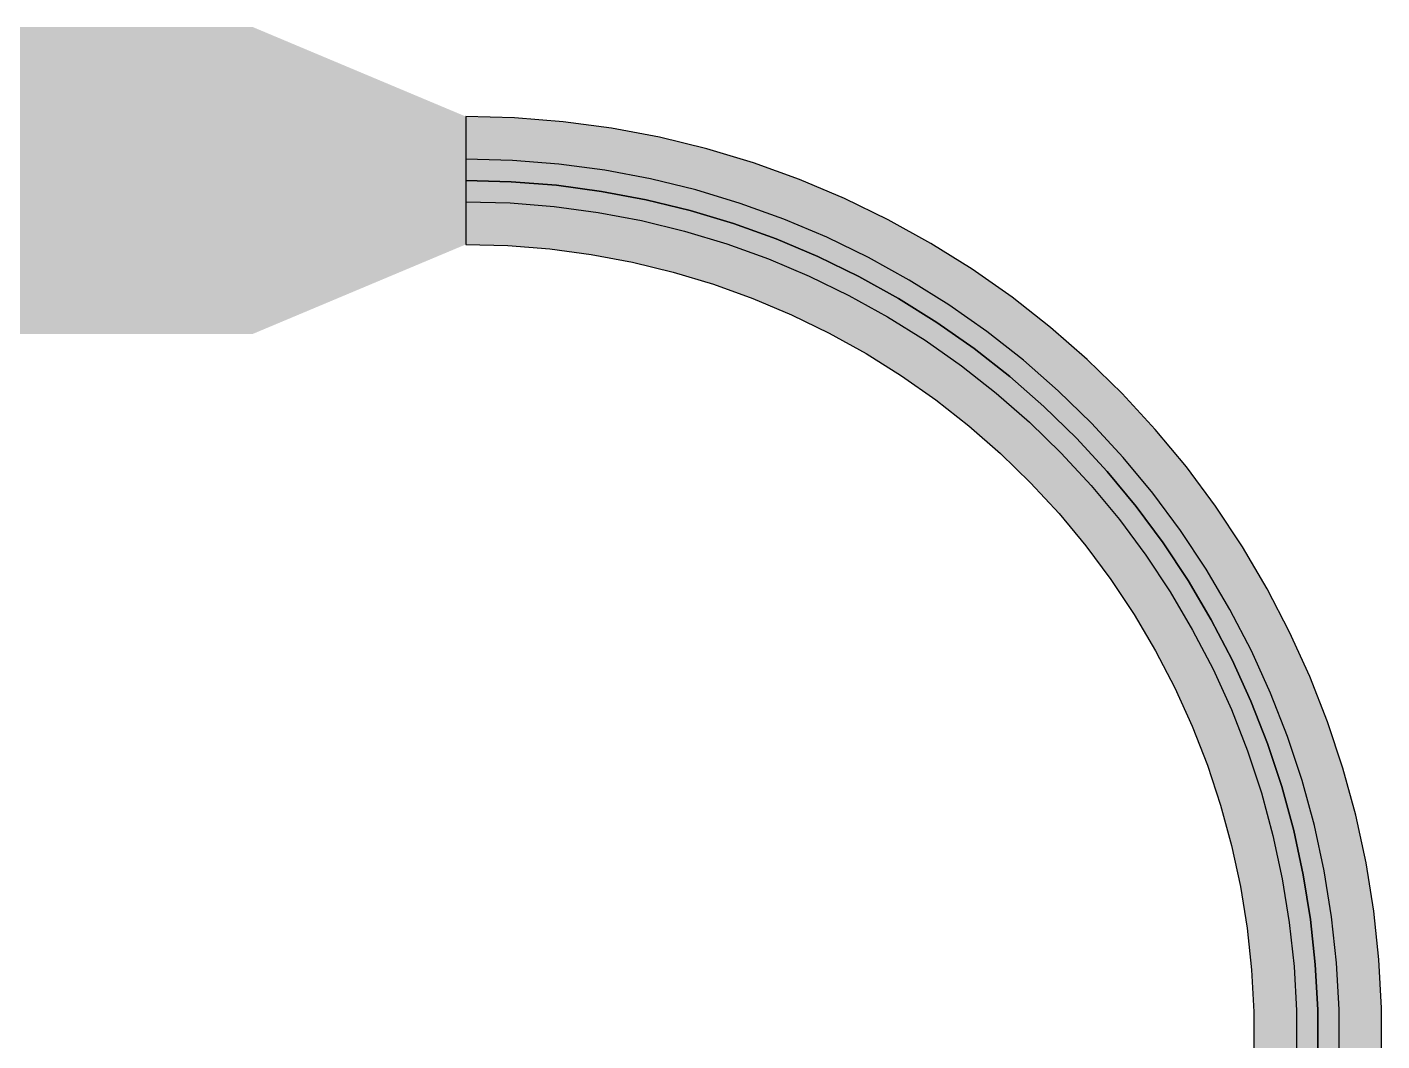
# Model space of a CAD drawing. Extents: x -100 to 7100, y -100 to 2000.
# Drawn here: x 968 to 1286, y 1148.1 to 1386 of the extents above; entities that cross this region are included whole.
import ezdxf

# ---------------------------------------------------------------- set-up
doc = ezdxf.new("R2010")
doc.units = 0
doc.layers.add('GAP', color=1, linetype='continuous')
doc.layers.add('PIN', color=3, linetype='continuous')

# ---------------------------------------------------------------- blocks, each defined once
blk = doc.blocks.new('AGAP')
for points in [[(1285.92, 1144.28), (1285.92, 1155.72), (1285.31, 1167.15), (1284.1, 1178.54), (1282.28, 1189.84), (1279.86, 1201.03), (1276.85, 1212.07), (1273.25, 1222.94), (1269.08, 1233.6), (1264.35, 1244.02), (1259.07, 1254.18), (1253.26, 1264.04), (1246.94, 1273.58), (1240.11, 1282.77), (1232.8, 1291.58), (1225.04, 1299.99), (1216.84, 1307.98), (1208.22, 1315.51), (1199.22, 1322.58), (1189.85, 1329.16), (1180.15, 1335.23), (1170.13, 1340.78), (1159.84, 1345.79), (1149.29, 1350.24), (1138.53, 1354.12), (1127.57, 1357.43), (1116.45, 1360.14), (1105.2, 1362.26), (1093.85, 1363.78), (1082.44, 1364.7), (1071, 1365), (1071, 1350), (1081.64, 1349.72), (1092.26, 1348.87), (1102.81, 1347.45), (1113.28, 1345.48), (1123.62, 1342.95), (1133.82, 1339.88), (1143.83, 1336.27), (1153.64, 1332.13), (1163.22, 1327.47), (1172.53, 1322.31), (1181.56, 1316.66), (1190.27, 1310.54), (1198.65, 1303.97), (1206.66, 1296.95), (1214.29, 1289.53), (1221.51, 1281.7), (1228.31, 1273.5), (1234.66, 1264.96), (1240.55, 1256.08), (1245.95, 1246.91), (1250.86, 1237.46), (1255.26, 1227.76), (1259.14, 1217.85), (1262.48, 1207.74), (1265.29, 1197.47), (1267.54, 1187.06), (1269.23, 1176.55), (1270.36, 1165.96), (1270.93, 1155.32), (1270.93, 1144.68)], [(1270.93, 1144.68), (1270.93, 1155.32), (1270.36, 1165.96), (1269.23, 1176.55), (1267.54, 1187.06), (1265.29, 1197.47), (1262.48, 1207.74), (1259.14, 1217.85), (1255.26, 1227.76), (1250.86, 1237.46), (1245.95, 1246.91), (1240.55, 1256.08), (1234.66, 1264.96), (1228.31, 1273.5), (1221.51, 1281.7), (1214.29, 1289.53), (1206.66, 1296.95), (1198.65, 1303.97), (1190.27, 1310.54), (1181.56, 1316.66), (1172.53, 1322.31), (1163.22, 1327.47), (1153.64, 1332.13), (1143.83, 1336.27), (1133.82, 1339.88), (1123.62, 1342.95), (1113.28, 1345.48), (1102.81, 1347.45), (1092.26, 1348.87), (1081.64, 1349.72), (1071, 1350), (1071, 1335), (1080.85, 1334.74), (1090.66, 1333.95), (1100.43, 1332.64), (1110.11, 1330.82), (1119.67, 1328.48), (1129.1, 1325.64), (1138.37, 1322.3), (1147.44, 1318.47), (1156.3, 1314.16), (1164.92, 1309.39), (1173.27, 1304.16), (1181.33, 1298.5), (1189.08, 1292.42), (1196.49, 1285.93), (1203.54, 1279.06), (1210.23, 1271.82), (1216.51, 1264.24), (1222.39, 1256.34), (1227.83, 1248.13), (1232.83, 1239.64), (1237.37, 1230.9), (1241.44, 1221.93), (1245.03, 1212.76), (1248.12, 1203.41), (1250.71, 1193.91), (1252.8, 1184.28), (1254.36, 1174.55), (1255.41, 1164.76), (1255.93, 1154.92), (1255.93, 1145.08)]]:
    blk.add_lwpolyline(points)
for points in [[(1021, 1386), (950, 1386), (1021, 1314), (950, 1314)], [(1071, 1350), (1021, 1350), (1071, 1365), (1021, 1386)], [(1075.19, 1349.96), (1075.5, 1364.95), (1071, 1350), (1071, 1365)], [(1079.38, 1349.82), (1080, 1364.81), (1075.19, 1349.96), (1075.5, 1364.95)], [(1083.56, 1349.61), (1084.5, 1364.58), (1079.38, 1349.82), (1080, 1364.81)], [(1087.74, 1349.3), (1088.99, 1364.25), (1083.56, 1349.61), (1084.5, 1364.58)], [(1091.91, 1348.9), (1093.47, 1363.82), (1087.74, 1349.3), (1088.99, 1364.25)], [(1096.07, 1348.42), (1097.95, 1363.3), (1091.91, 1348.9), (1093.47, 1363.82)], [(1100.22, 1347.85), (1102.41, 1362.69), (1096.07, 1348.42), (1097.95, 1363.3)], [(1104.35, 1347.2), (1106.86, 1361.99), (1100.22, 1347.85), (1102.41, 1362.69)], [(1108.48, 1346.46), (1111.29, 1361.19), (1104.35, 1347.2), (1106.86, 1361.99)], [(1112.58, 1345.63), (1115.7, 1360.3), (1108.48, 1346.46), (1111.29, 1361.19)], [(1116.67, 1344.72), (1120.1, 1359.32), (1112.58, 1345.63), (1115.7, 1360.3)], [(1120.74, 1343.72), (1124.47, 1358.25), (1116.67, 1344.72), (1120.1, 1359.32)], [(1124.78, 1342.63), (1128.82, 1357.08), (1120.74, 1343.72), (1124.47, 1358.25)], [(1128.81, 1341.46), (1133.14, 1355.82), (1124.78, 1342.63), (1128.82, 1357.08)], [(1132.8, 1340.21), (1137.44, 1354.48), (1128.81, 1341.46), (1133.14, 1355.82)], [(1136.77, 1338.88), (1141.71, 1353.04), (1132.8, 1340.21), (1137.44, 1354.48)], [(1140.71, 1337.46), (1145.94, 1351.52), (1136.77, 1338.88), (1141.71, 1353.04)], [(1144.62, 1335.96), (1150.15, 1349.9), (1140.71, 1337.46), (1145.94, 1351.52)], [(1071, 1350), (1021, 1350), (1071, 1335), (1021, 1314)], [(1074.87, 1334.96), (1075.19, 1349.96), (1071, 1335), (1071, 1350)], [(1078.75, 1334.84), (1079.38, 1349.82), (1074.87, 1334.96), (1075.19, 1349.96)], [(1082.62, 1334.63), (1083.56, 1349.61), (1078.75, 1334.84), (1079.38, 1349.82)], [(1086.48, 1334.35), (1087.74, 1349.3), (1082.62, 1334.63), (1083.56, 1349.61)], [(1090.34, 1333.99), (1091.91, 1348.9), (1086.48, 1334.35), (1087.74, 1349.3)], [(1094.19, 1333.54), (1096.07, 1348.42), (1090.34, 1333.99), (1091.91, 1348.9)], [(1098.03, 1333.02), (1100.22, 1347.85), (1094.19, 1333.54), (1096.07, 1348.42)], [(1148.5, 1334.37), (1154.32, 1348.2), (1144.62, 1335.96), (1150.15, 1349.9)], [(1101.85, 1332.41), (1104.35, 1347.2), (1098.03, 1333.02), (1100.22, 1347.85)], [(1105.67, 1331.72), (1108.48, 1346.46), (1101.85, 1332.41), (1104.35, 1347.2)], [(1109.46, 1330.96), (1112.58, 1345.63), (1105.67, 1331.72), (1108.48, 1346.46)], [(1113.24, 1330.11), (1116.67, 1344.72), (1109.46, 1330.96), (1112.58, 1345.63)], [(1152.35, 1332.71), (1158.45, 1346.41), (1148.5, 1334.37), (1154.32, 1348.2)], [(1156.16, 1330.97), (1162.54, 1344.54), (1152.35, 1332.71), (1158.45, 1346.41)], [(1117.01, 1329.19), (1120.74, 1343.72), (1113.24, 1330.11), (1116.67, 1344.72)], [(1120.75, 1328.19), (1124.78, 1342.63), (1117.01, 1329.19), (1120.74, 1343.72)], [(1124.47, 1327.1), (1128.81, 1341.46), (1120.75, 1328.19), (1124.78, 1342.63)], [(1159.93, 1329.14), (1166.6, 1342.58), (1156.16, 1330.97), (1162.54, 1344.54)], [(1163.66, 1327.24), (1170.61, 1340.53), (1159.93, 1329.14), (1166.6, 1342.58)], [(1128.17, 1325.95), (1132.8, 1340.21), (1124.47, 1327.1), (1128.81, 1341.46)], [(1131.84, 1324.71), (1136.77, 1338.88), (1128.17, 1325.95), (1132.8, 1340.21)], [(1135.49, 1323.4), (1140.71, 1337.46), (1131.84, 1324.71), (1136.77, 1338.88)], [(1167.35, 1325.26), (1174.58, 1338.41), (1163.66, 1327.24), (1170.61, 1340.53)], [(1139.1, 1322.01), (1144.62, 1335.96), (1135.49, 1323.4), (1140.71, 1337.46)], [(1142.69, 1320.54), (1148.5, 1334.37), (1139.1, 1322.01), (1144.62, 1335.96)], [(1171, 1323.21), (1178.5, 1336.2), (1167.35, 1325.26), (1174.58, 1338.41)], [(1174.61, 1321.07), (1182.38, 1333.9), (1171, 1323.21), (1178.5, 1336.2)], [(1146.25, 1319.01), (1152.35, 1332.71), (1142.69, 1320.54), (1148.5, 1334.37)], [(1149.77, 1317.39), (1156.16, 1330.97), (1146.25, 1319.01), (1152.35, 1332.71)], [(1178.17, 1318.87), (1186.2, 1331.53), (1174.61, 1321.07), (1182.38, 1333.9)], [(1153.26, 1315.71), (1159.93, 1329.14), (1149.77, 1317.39), (1156.16, 1330.97)], [(1181.68, 1316.58), (1189.98, 1329.08), (1178.17, 1318.87), (1186.2, 1331.53)], [(1156.71, 1313.95), (1163.66, 1327.24), (1153.26, 1315.71), (1159.93, 1329.14)], [(1160.12, 1312.12), (1167.35, 1325.26), (1156.71, 1313.95), (1163.66, 1327.24)], [(1185.14, 1314.23), (1193.7, 1326.55), (1181.68, 1316.58), (1189.98, 1329.08)], [(1188.56, 1311.8), (1197.37, 1323.94), (1185.14, 1314.23), (1193.7, 1326.55)], [(1163.5, 1310.21), (1171, 1323.21), (1160.12, 1312.12), (1167.35, 1325.26)], [(1166.83, 1308.24), (1174.61, 1321.07), (1163.5, 1310.21), (1171, 1323.21)], [(1191.92, 1309.31), (1200.99, 1321.25), (1188.56, 1311.8), (1197.37, 1323.94)], [(1170.13, 1306.2), (1178.17, 1318.87), (1166.83, 1308.24), (1174.61, 1321.07)], [(1195.23, 1306.74), (1204.55, 1318.49), (1191.92, 1309.31), (1200.99, 1321.25)], [(1173.38, 1304.09), (1181.68, 1316.58), (1170.13, 1306.2), (1178.17, 1318.87)], [(1176.58, 1301.91), (1185.14, 1314.23), (1173.38, 1304.09), (1181.68, 1316.58)], [(1198.48, 1304.1), (1208.05, 1315.66), (1195.23, 1306.74), (1204.55, 1318.49)], [(1179.74, 1299.67), (1188.56, 1311.8), (1176.58, 1301.91), (1185.14, 1314.23)], [(1201.68, 1301.4), (1211.49, 1312.75), (1198.48, 1304.1), (1208.05, 1315.66)], [(1182.85, 1297.36), (1191.92, 1309.31), (1179.74, 1299.67), (1188.56, 1311.8)], [(1204.83, 1298.63), (1214.86, 1309.78), (1201.68, 1301.4), (1211.49, 1312.75)], [(1185.91, 1294.98), (1195.23, 1306.74), (1182.85, 1297.36), (1191.92, 1309.31)], [(1207.91, 1295.79), (1218.18, 1306.73), (1204.83, 1298.63), (1214.86, 1309.78)], [(1188.92, 1292.54), (1198.48, 1304.1), (1185.91, 1294.98), (1195.23, 1306.74)], [(1191.88, 1290.04), (1201.68, 1301.4), (1188.92, 1292.54), (1198.48, 1304.1)], [(1210.93, 1292.89), (1221.43, 1303.61), (1207.91, 1295.79), (1218.18, 1306.73)], [(1194.79, 1287.48), (1204.83, 1298.63), (1191.88, 1290.04), (1201.68, 1301.4)], [(1213.89, 1289.93), (1224.61, 1300.43), (1210.93, 1292.89), (1221.43, 1303.61)], [(1197.64, 1284.86), (1207.91, 1295.79), (1194.79, 1287.48), (1204.83, 1298.63)], [(1216.79, 1286.91), (1227.73, 1297.18), (1213.89, 1289.93), (1224.61, 1300.43)], [(1200.44, 1282.18), (1210.93, 1292.89), (1197.64, 1284.86), (1207.91, 1295.79)], [(1219.63, 1283.83), (1230.78, 1293.86), (1216.79, 1286.91), (1227.73, 1297.18)], [(1203.18, 1279.44), (1213.89, 1289.93), (1200.44, 1282.18), (1210.93, 1292.89)], [(1222.4, 1280.68), (1233.75, 1290.49), (1219.63, 1283.83), (1230.78, 1293.86)], [(1205.86, 1276.64), (1216.79, 1286.91), (1203.18, 1279.44), (1213.89, 1289.93)], [(1225.1, 1277.48), (1236.66, 1287.05), (1222.4, 1280.68), (1233.75, 1290.49)], [(1208.48, 1273.79), (1219.63, 1283.83), (1205.86, 1276.64), (1216.79, 1286.91)], [(1227.74, 1274.23), (1239.49, 1283.55), (1225.1, 1277.48), (1236.66, 1287.05)], [(1211.04, 1270.88), (1222.4, 1280.68), (1208.48, 1273.79), (1219.63, 1283.83)], [(1230.31, 1270.92), (1242.25, 1279.99), (1227.74, 1274.23), (1239.49, 1283.55)], [(1213.54, 1267.92), (1225.1, 1277.48), (1211.04, 1270.88), (1222.4, 1280.68)], [(1232.8, 1267.56), (1244.94, 1276.37), (1230.31, 1270.92), (1242.25, 1279.99)], [(1215.98, 1264.91), (1227.74, 1274.23), (1213.54, 1267.92), (1225.1, 1277.48)], [(1235.23, 1264.14), (1247.55, 1272.7), (1232.8, 1267.56), (1244.94, 1276.37)], [(1218.36, 1261.85), (1230.31, 1270.92), (1215.98, 1264.91), (1227.74, 1274.23)], [(1237.58, 1260.68), (1250.08, 1268.98), (1235.23, 1264.14), (1247.55, 1272.7)], [(1220.67, 1258.74), (1232.8, 1267.56), (1218.36, 1261.85), (1230.31, 1270.92)], [(1239.87, 1257.17), (1252.53, 1265.2), (1237.58, 1260.68), (1250.08, 1268.98)], [(1222.91, 1255.58), (1235.23, 1264.14), (1220.67, 1258.74), (1232.8, 1267.56)], [(1225.09, 1252.38), (1237.58, 1260.68), (1222.91, 1255.58), (1235.23, 1264.14)], [(1242.07, 1253.61), (1254.9, 1261.38), (1239.87, 1257.17), (1252.53, 1265.2)], [(1227.2, 1249.13), (1239.87, 1257.17), (1225.09, 1252.38), (1237.58, 1260.68)], [(1244.21, 1250), (1257.2, 1257.5), (1242.07, 1253.61), (1254.9, 1261.38)], [(1229.24, 1245.83), (1242.07, 1253.61), (1227.2, 1249.13), (1239.87, 1257.17)], [(1246.26, 1246.35), (1259.41, 1253.58), (1244.21, 1250), (1257.2, 1257.5)], [(1231.21, 1242.5), (1244.21, 1250), (1229.24, 1245.83), (1242.07, 1253.61)], [(1248.24, 1242.66), (1261.53, 1249.61), (1246.26, 1246.35), (1259.41, 1253.58)], [(1233.12, 1239.12), (1246.26, 1246.35), (1231.21, 1242.5), (1244.21, 1250)], [(1250.14, 1238.93), (1263.58, 1245.6), (1248.24, 1242.66), (1261.53, 1249.61)], [(1234.95, 1235.71), (1248.24, 1242.66), (1233.12, 1239.12), (1246.26, 1246.35)], [(1251.97, 1235.16), (1265.54, 1241.54), (1250.14, 1238.93), (1263.58, 1245.6)], [(1236.71, 1232.26), (1250.14, 1238.93), (1234.95, 1235.71), (1248.24, 1242.66)], [(1253.71, 1231.35), (1267.41, 1237.45), (1251.97, 1235.16), (1265.54, 1241.54)], [(1238.39, 1228.77), (1251.97, 1235.16), (1236.71, 1232.26), (1250.14, 1238.93)], [(1255.37, 1227.5), (1269.2, 1233.32), (1253.71, 1231.35), (1267.41, 1237.45)], [(1240.01, 1225.25), (1253.71, 1231.35), (1238.39, 1228.77), (1251.97, 1235.16)], [(1241.54, 1221.69), (1255.37, 1227.5), (1240.01, 1225.25), (1253.71, 1231.35)], [(1256.96, 1223.62), (1270.9, 1229.15), (1255.37, 1227.5), (1269.2, 1233.32)], [(1243.01, 1218.1), (1256.96, 1223.62), (1241.54, 1221.69), (1255.37, 1227.5)], [(1258.46, 1219.71), (1272.52, 1224.94), (1256.96, 1223.62), (1270.9, 1229.15)], [(1259.88, 1215.77), (1274.04, 1220.71), (1258.46, 1219.71), (1272.52, 1224.94)], [(1244.4, 1214.49), (1258.46, 1219.71), (1243.01, 1218.1), (1256.96, 1223.62)], [(1245.71, 1210.84), (1259.88, 1215.77), (1244.4, 1214.49), (1258.46, 1219.71)], [(1261.21, 1211.8), (1275.48, 1216.44), (1259.88, 1215.77), (1274.04, 1220.71)], [(1246.95, 1207.17), (1261.21, 1211.8), (1245.71, 1210.84), (1259.88, 1215.77)], [(1262.46, 1207.81), (1276.82, 1212.14), (1261.21, 1211.8), (1275.48, 1216.44)], [(1248.1, 1203.47), (1262.46, 1207.81), (1246.95, 1207.17), (1261.21, 1211.8)], [(1263.63, 1203.78), (1278.08, 1207.82), (1262.46, 1207.81), (1276.82, 1212.14)], [(1249.19, 1199.75), (1263.63, 1203.78), (1248.1, 1203.47), (1262.46, 1207.81)], [(1264.72, 1199.74), (1279.25, 1203.47), (1263.63, 1203.78), (1278.08, 1207.82)], [(1250.19, 1196.01), (1264.72, 1199.74), (1249.19, 1199.75), (1263.63, 1203.78)], [(1265.72, 1195.67), (1280.32, 1199.1), (1264.72, 1199.74), (1279.25, 1203.47)], [(1251.11, 1192.24), (1265.72, 1195.67), (1250.19, 1196.01), (1264.72, 1199.74)], [(1266.63, 1191.58), (1281.3, 1194.7), (1265.72, 1195.67), (1280.32, 1199.1)], [(1251.96, 1188.46), (1266.63, 1191.58), (1251.11, 1192.24), (1265.72, 1195.67)], [(1267.46, 1187.48), (1282.19, 1190.29), (1266.63, 1191.58), (1281.3, 1194.7)], [(1252.72, 1184.67), (1267.46, 1187.48), (1251.96, 1188.46), (1266.63, 1191.58)], [(1268.2, 1183.35), (1282.99, 1185.86), (1267.46, 1187.48), (1282.19, 1190.29)], [(1253.41, 1180.85), (1268.2, 1183.35), (1252.72, 1184.67), (1267.46, 1187.48)], [(1254.02, 1177.03), (1268.85, 1179.22), (1253.41, 1180.85), (1268.2, 1183.35)], [(1268.85, 1179.22), (1283.69, 1181.41), (1268.2, 1183.35), (1282.99, 1185.86)], [(1269.42, 1175.07), (1284.3, 1176.95), (1268.85, 1179.22), (1283.69, 1181.41)], [(1254.54, 1173.19), (1269.42, 1175.07), (1254.02, 1177.03), (1268.85, 1179.22)], [(1269.9, 1170.91), (1284.82, 1172.47), (1269.42, 1175.07), (1284.3, 1176.95)], [(1254.99, 1169.34), (1269.9, 1170.91), (1254.54, 1173.19), (1269.42, 1175.07)], [(1255.35, 1165.48), (1270.3, 1166.74), (1254.99, 1169.34), (1269.9, 1170.91)], [(1270.3, 1166.74), (1285.25, 1167.99), (1269.9, 1170.91), (1284.82, 1172.47)], [(1270.61, 1162.56), (1285.58, 1163.5), (1270.3, 1166.74), (1285.25, 1167.99)], [(1255.63, 1161.62), (1270.61, 1162.56), (1255.35, 1165.48), (1270.3, 1166.74)], [(1255.84, 1157.75), (1270.82, 1158.38), (1255.63, 1161.62), (1270.61, 1162.56)], [(1270.82, 1158.38), (1285.81, 1159), (1270.61, 1162.56), (1285.58, 1163.5)], [(1255.96, 1153.87), (1270.96, 1154.19), (1255.84, 1157.75), (1270.82, 1158.38)], [(1270.96, 1154.19), (1285.95, 1154.5), (1270.82, 1158.38), (1285.81, 1159)], [(1271, 1150), (1286, 1150), (1270.96, 1154.19), (1285.95, 1154.5)], [(1256, 1150), (1271, 1150), (1255.96, 1153.87), (1270.96, 1154.19)], [(1255.96, 1146.13), (1270.96, 1145.81), (1256, 1150), (1271, 1150)], [(1270.96, 1145.81), (1285.95, 1145.5), (1271, 1150), (1286, 1150)]]:
    blk.add_solid(points)
blk = doc.blocks.new('APIN')
for points in [[(1275.93, 1144.54), (1275.93, 1155.46), (1275.35, 1166.36), (1274.19, 1177.21), (1272.45, 1187.98), (1270.14, 1198.65), (1267.27, 1209.18), (1263.84, 1219.54), (1259.87, 1229.71), (1255.36, 1239.65), (1250.33, 1249.33), (1244.79, 1258.74), (1238.75, 1267.83), (1232.24, 1276.59), (1225.28, 1284.99), (1217.87, 1293.01), (1210.05, 1300.63), (1201.84, 1307.82), (1193.26, 1314.56), (1184.32, 1320.83), (1175.07, 1326.62), (1165.52, 1331.91), (1155.71, 1336.68), (1145.65, 1340.92), (1135.39, 1344.63), (1124.94, 1347.78), (1114.33, 1350.37), (1103.61, 1352.39), (1092.79, 1353.84), (1081.91, 1354.71), (1071, 1355), (1071, 1350), (1081.64, 1349.72), (1092.26, 1348.87), (1102.81, 1347.45), (1113.28, 1345.48), (1123.62, 1342.95), (1133.82, 1339.88), (1143.83, 1336.27), (1153.64, 1332.13), (1163.22, 1327.47), (1172.53, 1322.31), (1181.56, 1316.66), (1190.27, 1310.54), (1198.65, 1303.97), (1206.66, 1296.95), (1214.29, 1289.53), (1221.51, 1281.7), (1228.31, 1273.5), (1234.66, 1264.96), (1240.55, 1256.08), (1245.95, 1246.91), (1250.86, 1237.46), (1255.26, 1227.76), (1259.14, 1217.85), (1262.48, 1207.74), (1265.29, 1197.47), (1267.54, 1187.06), (1269.23, 1176.55), (1270.36, 1165.96), (1270.93, 1155.32), (1270.93, 1144.68)], [(1270.93, 1144.68), (1270.93, 1155.32), (1270.36, 1165.96), (1269.23, 1176.55), (1267.54, 1187.06), (1265.29, 1197.47), (1262.48, 1207.74), (1259.14, 1217.85), (1255.26, 1227.76), (1250.86, 1237.46), (1245.95, 1246.91), (1240.55, 1256.08), (1234.66, 1264.96), (1228.31, 1273.5), (1221.51, 1281.7), (1214.29, 1289.53), (1206.66, 1296.95), (1198.65, 1303.97), (1190.27, 1310.54), (1181.56, 1316.66), (1172.53, 1322.31), (1163.22, 1327.47), (1153.64, 1332.13), (1143.83, 1336.27), (1133.82, 1339.88), (1123.62, 1342.95), (1113.28, 1345.48), (1102.81, 1347.45), (1092.26, 1348.87), (1081.64, 1349.72), (1071, 1350), (1071, 1345), (1081.38, 1344.72), (1091.73, 1343.9), (1102.02, 1342.52), (1112.22, 1340.59), (1122.31, 1338.13), (1132.24, 1335.13), (1142.01, 1331.61), (1151.58, 1327.57), (1160.91, 1323.03), (1169.99, 1318), (1178.8, 1312.5), (1187.29, 1306.53), (1195.46, 1300.12), (1203.27, 1293.28), (1210.71, 1286.04), (1217.75, 1278.41), (1224.38, 1270.42), (1230.57, 1262.08), (1236.31, 1253.43), (1241.58, 1244.49), (1246.37, 1235.27), (1250.66, 1225.82), (1254.44, 1216.15), (1257.7, 1206.29), (1260.43, 1196.28), (1262.62, 1186.13), (1264.27, 1175.88), (1265.38, 1165.56), (1265.93, 1155.19), (1265.93, 1144.81)]]:
    blk.add_lwpolyline(points)
for points in [[(1017, 1362), (1017, 1359), (950, 1362), (950, 1359)], [(1071, 1350), (1021, 1350), (1071, 1355), (1021, 1362)], [(1021, 1355), (1021, 1352), (954, 1355), (954, 1352)], [(1075.19, 1349.96), (1075.29, 1354.96), (1071, 1350), (1071, 1355)], [(1079.38, 1349.82), (1079.58, 1354.82), (1075.19, 1349.96), (1075.29, 1354.96)], [(1083.56, 1349.61), (1083.87, 1354.6), (1079.38, 1349.82), (1079.58, 1354.82)], [(1087.74, 1349.3), (1088.15, 1354.28), (1083.56, 1349.61), (1083.87, 1354.6)], [(1091.91, 1348.9), (1092.43, 1353.88), (1087.74, 1349.3), (1088.15, 1354.28)], [(1096.07, 1348.42), (1096.69, 1353.38), (1091.91, 1348.9), (1092.43, 1353.88)], [(1100.22, 1347.85), (1100.95, 1352.8), (1096.07, 1348.42), (1096.69, 1353.38)], [(1104.35, 1347.2), (1105.19, 1352.13), (1100.22, 1347.85), (1100.95, 1352.8)], [(1108.48, 1346.46), (1109.41, 1351.37), (1104.35, 1347.2), (1105.19, 1352.13)], [(1071, 1350), (1021, 1350), (1071, 1345), (1021, 1338)], [(1075.08, 1344.96), (1075.19, 1349.96), (1071, 1345), (1071, 1350)], [(1079.17, 1344.83), (1079.38, 1349.82), (1075.08, 1344.96), (1075.19, 1349.96)], [(1083.24, 1344.62), (1083.56, 1349.61), (1079.17, 1344.83), (1079.38, 1349.82)], [(1087.32, 1344.32), (1087.74, 1349.3), (1083.24, 1344.62), (1083.56, 1349.61)], [(1091.38, 1343.93), (1091.91, 1348.9), (1087.32, 1344.32), (1087.74, 1349.3)], [(1095.44, 1343.46), (1096.07, 1348.42), (1091.38, 1343.93), (1091.91, 1348.9)], [(1099.49, 1342.91), (1100.22, 1347.85), (1095.44, 1343.46), (1096.07, 1348.42)], [(1112.58, 1345.63), (1113.62, 1350.52), (1108.48, 1346.46), (1109.41, 1351.37)], [(1116.67, 1344.72), (1117.81, 1349.58), (1112.58, 1345.63), (1113.62, 1350.52)], [(1120.74, 1343.72), (1121.98, 1348.56), (1116.67, 1344.72), (1117.81, 1349.58)], [(1124.78, 1342.63), (1126.13, 1347.45), (1120.74, 1343.72), (1121.98, 1348.56)], [(1017, 1348), (1017, 1345), (950, 1348), (950, 1345)], [(1103.52, 1342.27), (1104.35, 1347.2), (1099.49, 1342.91), (1100.22, 1347.85)], [(1107.54, 1341.55), (1108.48, 1346.46), (1103.52, 1342.27), (1104.35, 1347.2)], [(1111.54, 1340.74), (1112.58, 1345.63), (1107.54, 1341.55), (1108.48, 1346.46)], [(1115.53, 1339.85), (1116.67, 1344.72), (1111.54, 1340.74), (1112.58, 1345.63)], [(1128.81, 1341.46), (1130.25, 1346.25), (1124.78, 1342.63), (1126.13, 1347.45)], [(1132.8, 1340.21), (1134.35, 1344.97), (1128.81, 1341.46), (1130.25, 1346.25)], [(1119.49, 1338.87), (1120.74, 1343.72), (1115.53, 1339.85), (1116.67, 1344.72)], [(1123.44, 1337.82), (1124.78, 1342.63), (1119.49, 1338.87), (1120.74, 1343.72)], [(1127.36, 1336.68), (1128.81, 1341.46), (1123.44, 1337.82), (1124.78, 1342.63)], [(1136.77, 1338.88), (1138.42, 1343.6), (1132.8, 1340.21), (1134.35, 1344.97)], [(1140.71, 1337.46), (1142.46, 1342.14), (1136.77, 1338.88), (1138.42, 1343.6)], [(1144.62, 1335.96), (1146.47, 1340.6), (1140.71, 1337.46), (1142.46, 1342.14)], [(1021, 1341), (1021, 1338), (954, 1341), (954, 1338)], [(1131.26, 1335.46), (1132.8, 1340.21), (1127.36, 1336.68), (1128.81, 1341.46)], [(1135.13, 1334.15), (1136.77, 1338.88), (1131.26, 1335.46), (1132.8, 1340.21)], [(1138.97, 1332.77), (1140.71, 1337.46), (1135.13, 1334.15), (1136.77, 1338.88)], [(1148.5, 1334.37), (1150.44, 1338.98), (1144.62, 1335.96), (1146.47, 1340.6)], [(1152.35, 1332.71), (1154.38, 1337.28), (1148.5, 1334.37), (1150.44, 1338.98)], [(1142.78, 1331.31), (1144.62, 1335.96), (1138.97, 1332.77), (1140.71, 1337.46)], [(1146.57, 1329.76), (1148.5, 1334.37), (1142.78, 1331.31), (1144.62, 1335.96)], [(1156.16, 1330.97), (1158.28, 1335.49), (1152.35, 1332.71), (1154.38, 1337.28)], [(1150.31, 1328.14), (1152.35, 1332.71), (1146.57, 1329.76), (1148.5, 1334.37)], [(1154.03, 1326.44), (1156.16, 1330.97), (1150.31, 1328.14), (1152.35, 1332.71)], [(1159.93, 1329.14), (1162.15, 1333.62), (1156.16, 1330.97), (1158.28, 1335.49)], [(1163.66, 1327.24), (1165.98, 1331.67), (1159.93, 1329.14), (1162.15, 1333.62)], [(1157.7, 1324.66), (1159.93, 1329.14), (1154.03, 1326.44), (1156.16, 1330.97)], [(1167.35, 1325.26), (1169.76, 1329.64), (1163.66, 1327.24), (1165.98, 1331.67)], [(1171, 1323.21), (1173.5, 1327.54), (1167.35, 1325.26), (1169.76, 1329.64)], [(1161.34, 1322.81), (1163.66, 1327.24), (1157.7, 1324.66), (1159.93, 1329.14)], [(1164.94, 1320.88), (1167.35, 1325.26), (1161.34, 1322.81), (1163.66, 1327.24)], [(1174.61, 1321.07), (1177.2, 1325.35), (1171, 1323.21), (1173.5, 1327.54)], [(1168.5, 1318.87), (1171, 1323.21), (1164.94, 1320.88), (1167.35, 1325.26)], [(1172.02, 1316.8), (1174.61, 1321.07), (1168.5, 1318.87), (1171, 1323.21)], [(1178.17, 1318.87), (1180.84, 1323.09), (1174.61, 1321.07), (1177.2, 1325.35)], [(1181.68, 1316.58), (1184.45, 1320.75), (1178.17, 1318.87), (1180.84, 1323.09)], [(1175.49, 1314.64), (1178.17, 1318.87), (1172.02, 1316.8), (1174.61, 1321.07)], [(1185.14, 1314.23), (1188, 1318.34), (1181.68, 1316.58), (1184.45, 1320.75)], [(1178.91, 1312.42), (1181.68, 1316.58), (1175.49, 1314.64), (1178.17, 1318.87)], [(1182.29, 1310.12), (1185.14, 1314.23), (1178.91, 1312.42), (1181.68, 1316.58)], [(1188.56, 1311.8), (1191.5, 1315.85), (1185.14, 1314.23), (1188, 1318.34)], [(1185.62, 1307.76), (1188.56, 1311.8), (1182.29, 1310.12), (1185.14, 1314.23)], [(1191.92, 1309.31), (1194.94, 1313.29), (1188.56, 1311.8), (1191.5, 1315.85)], [(1188.9, 1305.32), (1191.92, 1309.31), (1185.62, 1307.76), (1188.56, 1311.8)], [(1195.23, 1306.74), (1198.34, 1310.66), (1191.92, 1309.31), (1194.94, 1313.29)], [(1198.48, 1304.1), (1201.67, 1307.96), (1195.23, 1306.74), (1198.34, 1310.66)], [(1192.12, 1302.82), (1195.23, 1306.74), (1188.9, 1305.32), (1191.92, 1309.31)], [(1201.68, 1301.4), (1204.95, 1305.18), (1198.48, 1304.1), (1201.67, 1307.96)], [(1195.3, 1300.25), (1198.48, 1304.1), (1192.12, 1302.82), (1195.23, 1306.74)], [(1198.42, 1297.61), (1201.68, 1301.4), (1195.3, 1300.25), (1198.48, 1304.1)], [(1204.83, 1298.63), (1208.17, 1302.34), (1201.68, 1301.4), (1204.95, 1305.18)], [(1201.48, 1294.91), (1204.83, 1298.63), (1198.42, 1297.61), (1201.68, 1301.4)], [(1207.91, 1295.79), (1211.33, 1299.44), (1204.83, 1298.63), (1208.17, 1302.34)], [(1204.49, 1292.15), (1207.91, 1295.79), (1201.48, 1294.91), (1204.83, 1298.63)], [(1210.93, 1292.89), (1214.43, 1296.47), (1207.91, 1295.79), (1211.33, 1299.44)], [(1207.43, 1289.32), (1210.93, 1292.89), (1204.49, 1292.15), (1207.91, 1295.79)], [(1213.89, 1289.93), (1217.47, 1293.43), (1210.93, 1292.89), (1214.43, 1296.47)], [(1210.32, 1286.43), (1213.89, 1289.93), (1207.43, 1289.32), (1210.93, 1292.89)], [(1216.79, 1286.91), (1220.44, 1290.33), (1213.89, 1289.93), (1217.47, 1293.43)], [(1213.15, 1283.49), (1216.79, 1286.91), (1210.32, 1286.43), (1213.89, 1289.93)], [(1219.63, 1283.83), (1223.34, 1287.17), (1216.79, 1286.91), (1220.44, 1290.33)], [(1215.91, 1280.48), (1219.63, 1283.83), (1213.15, 1283.49), (1216.79, 1286.91)], [(1222.4, 1280.68), (1226.18, 1283.95), (1219.63, 1283.83), (1223.34, 1287.17)], [(1218.61, 1277.42), (1222.4, 1280.68), (1215.91, 1280.48), (1219.63, 1283.83)], [(1225.1, 1277.48), (1228.96, 1280.67), (1222.4, 1280.68), (1226.18, 1283.95)], [(1221.25, 1274.3), (1225.1, 1277.48), (1218.61, 1277.42), (1222.4, 1280.68)], [(1227.74, 1274.23), (1231.66, 1277.34), (1225.1, 1277.48), (1228.96, 1280.67)], [(1223.82, 1271.12), (1227.74, 1274.23), (1221.25, 1274.3), (1225.1, 1277.48)], [(1230.31, 1270.92), (1234.29, 1273.94), (1227.74, 1274.23), (1231.66, 1277.34)], [(1226.32, 1267.9), (1230.31, 1270.92), (1223.82, 1271.12), (1227.74, 1274.23)], [(1232.8, 1267.56), (1236.85, 1270.5), (1230.31, 1270.92), (1234.29, 1273.94)], [(1228.76, 1264.62), (1232.8, 1267.56), (1226.32, 1267.9), (1230.31, 1270.92)], [(1235.23, 1264.14), (1239.34, 1267), (1232.8, 1267.56), (1236.85, 1270.5)], [(1231.12, 1261.29), (1235.23, 1264.14), (1228.76, 1264.62), (1232.8, 1267.56)], [(1237.58, 1260.68), (1241.75, 1263.45), (1235.23, 1264.14), (1239.34, 1267)], [(1233.42, 1257.91), (1237.58, 1260.68), (1231.12, 1261.29), (1235.23, 1264.14)], [(1239.87, 1257.17), (1244.09, 1259.84), (1237.58, 1260.68), (1241.75, 1263.45)], [(1235.64, 1254.49), (1239.87, 1257.17), (1233.42, 1257.91), (1237.58, 1260.68)], [(1242.07, 1253.61), (1246.35, 1256.2), (1239.87, 1257.17), (1244.09, 1259.84)], [(1237.8, 1251.02), (1242.07, 1253.61), (1235.64, 1254.49), (1239.87, 1257.17)], [(1244.21, 1250), (1248.54, 1252.5), (1242.07, 1253.61), (1246.35, 1256.2)], [(1239.87, 1247.5), (1244.21, 1250), (1237.8, 1251.02), (1242.07, 1253.61)], [(1241.88, 1243.94), (1246.26, 1246.35), (1239.87, 1247.5), (1244.21, 1250)], [(1246.26, 1246.35), (1250.64, 1248.76), (1244.21, 1250), (1248.54, 1252.5)], [(1248.24, 1242.66), (1252.67, 1244.98), (1246.26, 1246.35), (1250.64, 1248.76)], [(1243.81, 1240.34), (1248.24, 1242.66), (1241.88, 1243.94), (1246.26, 1246.35)], [(1250.14, 1238.93), (1254.62, 1241.15), (1248.24, 1242.66), (1252.67, 1244.98)], [(1245.66, 1236.7), (1250.14, 1238.93), (1243.81, 1240.34), (1248.24, 1242.66)], [(1251.97, 1235.16), (1256.49, 1237.28), (1250.14, 1238.93), (1254.62, 1241.15)], [(1247.44, 1233.03), (1251.97, 1235.16), (1245.66, 1236.7), (1250.14, 1238.93)], [(1253.71, 1231.35), (1258.28, 1233.38), (1251.97, 1235.16), (1256.49, 1237.28)], [(1249.14, 1229.31), (1253.71, 1231.35), (1247.44, 1233.03), (1251.97, 1235.16)], [(1250.76, 1225.57), (1255.37, 1227.5), (1249.14, 1229.31), (1253.71, 1231.35)], [(1255.37, 1227.5), (1259.98, 1229.44), (1253.71, 1231.35), (1258.28, 1233.38)], [(1252.31, 1221.78), (1256.96, 1223.62), (1250.76, 1225.57), (1255.37, 1227.5)], [(1256.96, 1223.62), (1261.6, 1225.47), (1255.37, 1227.5), (1259.98, 1229.44)], [(1258.46, 1219.71), (1263.14, 1221.46), (1256.96, 1223.62), (1261.6, 1225.47)], [(1253.77, 1217.97), (1258.46, 1219.71), (1252.31, 1221.78), (1256.96, 1223.62)], [(1259.88, 1215.77), (1264.6, 1217.42), (1258.46, 1219.71), (1263.14, 1221.46)], [(1255.15, 1214.13), (1259.88, 1215.77), (1253.77, 1217.97), (1258.46, 1219.71)], [(1256.46, 1210.26), (1261.21, 1211.8), (1255.15, 1214.13), (1259.88, 1215.77)], [(1261.21, 1211.8), (1265.97, 1213.35), (1259.88, 1215.77), (1264.6, 1217.42)], [(1257.68, 1206.36), (1262.46, 1207.81), (1256.46, 1210.26), (1261.21, 1211.8)], [(1262.46, 1207.81), (1267.25, 1209.25), (1261.21, 1211.8), (1265.97, 1213.35)], [(1263.63, 1203.78), (1268.45, 1205.13), (1262.46, 1207.81), (1267.25, 1209.25)], [(1258.82, 1202.44), (1263.63, 1203.78), (1257.68, 1206.36), (1262.46, 1207.81)], [(1259.87, 1198.49), (1264.72, 1199.74), (1258.82, 1202.44), (1263.63, 1203.78)], [(1264.72, 1199.74), (1269.56, 1200.98), (1263.63, 1203.78), (1268.45, 1205.13)], [(1260.85, 1194.53), (1265.72, 1195.67), (1259.87, 1198.49), (1264.72, 1199.74)], [(1265.72, 1195.67), (1270.58, 1196.81), (1264.72, 1199.74), (1269.56, 1200.98)], [(1266.63, 1191.58), (1271.52, 1192.62), (1265.72, 1195.67), (1270.58, 1196.81)], [(1261.74, 1190.54), (1266.63, 1191.58), (1260.85, 1194.53), (1265.72, 1195.67)], [(1267.46, 1187.48), (1272.37, 1188.41), (1266.63, 1191.58), (1271.52, 1192.62)], [(1262.55, 1186.54), (1267.46, 1187.48), (1261.74, 1190.54), (1266.63, 1191.58)], [(1263.27, 1182.52), (1268.2, 1183.35), (1262.55, 1186.54), (1267.46, 1187.48)], [(1268.2, 1183.35), (1273.13, 1184.19), (1267.46, 1187.48), (1272.37, 1188.41)], [(1263.91, 1178.49), (1268.85, 1179.22), (1263.27, 1182.52), (1268.2, 1183.35)], [(1268.85, 1179.22), (1273.8, 1179.95), (1268.2, 1183.35), (1273.13, 1184.19)], [(1269.42, 1175.07), (1274.38, 1175.69), (1268.85, 1179.22), (1273.8, 1179.95)], [(1264.46, 1174.44), (1269.42, 1175.07), (1263.91, 1178.49), (1268.85, 1179.22)], [(1264.93, 1170.38), (1269.9, 1170.91), (1264.46, 1174.44), (1269.42, 1175.07)], [(1269.9, 1170.91), (1274.88, 1171.43), (1269.42, 1175.07), (1274.38, 1175.69)], [(1265.32, 1166.32), (1270.3, 1166.74), (1264.93, 1170.38), (1269.9, 1170.91)], [(1270.3, 1166.74), (1275.28, 1167.15), (1269.9, 1170.91), (1274.88, 1171.43)], [(1270.61, 1162.56), (1275.6, 1162.87), (1270.3, 1166.74), (1275.28, 1167.15)], [(1265.62, 1162.24), (1270.61, 1162.56), (1265.32, 1166.32), (1270.3, 1166.74)], [(1265.83, 1158.17), (1270.82, 1158.38), (1265.62, 1162.24), (1270.61, 1162.56)], [(1270.82, 1158.38), (1275.82, 1158.58), (1270.61, 1162.56), (1275.6, 1162.87)], [(1265.96, 1154.08), (1270.96, 1154.19), (1265.83, 1158.17), (1270.82, 1158.38)], [(1270.96, 1154.19), (1275.96, 1154.29), (1270.82, 1158.38), (1275.82, 1158.58)], [(1266, 1150), (1271, 1150), (1265.96, 1154.08), (1270.96, 1154.19)], [(1271, 1150), (1276, 1150), (1270.96, 1154.19), (1275.96, 1154.29)], [(1265.96, 1145.92), (1270.96, 1145.81), (1266, 1150), (1271, 1150)], [(1270.96, 1145.81), (1275.96, 1145.71), (1271, 1150), (1276, 1150)]]:
    blk.add_solid(points)

msp = doc.modelspace()

# ---------------------------------------------------------------- block references
at = {"layer": 'gap'}
msp.add_blockref('AGAP', (0, 0), dxfattribs=at)
at = {"layer": 'pin'}
msp.add_blockref('APIN', (0, 0), dxfattribs=at)

doc.saveas('drawing.dxf')
